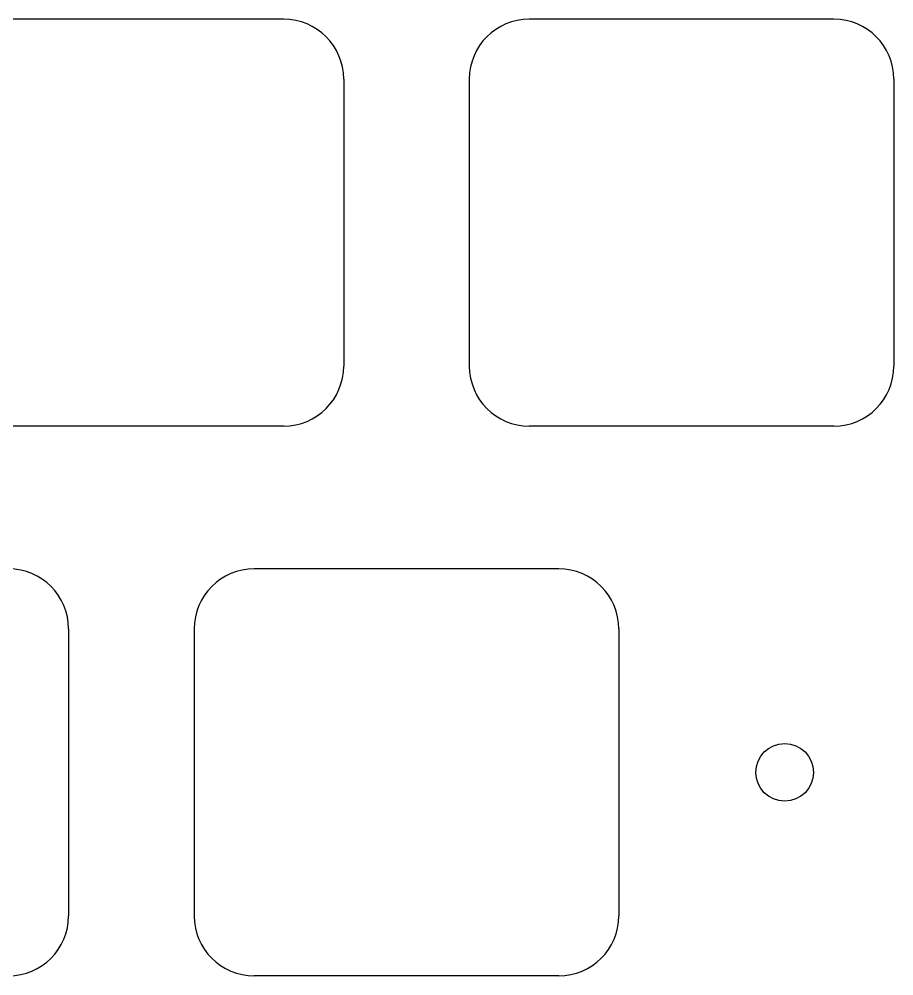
# Model space of a CAD drawing. Header units: millimetres. Extents: x -9 to 276, y -90 to 14.
# Drawn here: x 200.9 to 231.19, y -64.2 to -31.05 of the extents above; entities that cross this region are included whole.
import ezdxf

# ---------------------------------------------------------------- set-up
doc = ezdxf.new("R2010")
doc.units = ezdxf.units.MM
doc.layers.add('BLACK', color=7, linetype='CONTINUOUS')

msp = doc.modelspace()

# ---------------------------------------------------------------- linework, layer by layer
at = {"layer": 'BLACK', "linetype": 'Continuous'}
for p, q in [((210.0654, -31.0541), (199.515399, -31.0541)), ((229.1154, -31.0541), (218.565399, -31.0541)), ((212.1404, -33.1291), (212.1404, -43.0791)), ((216.4904, -33.1291), (216.4904, -43.079101)), ((231.1904, -33.1291), (231.1904, -43.0791)), ((210.0654, -45.1541), (199.5154, -45.1541)), ((229.1154, -45.1541), (218.5654, -45.1541)), ((219.5904, -50.1041), (209.040399, -50.1041)), ((202.61395, -52.17705), (202.61395, -62.12705)), ((206.9654, -52.1791), (206.9654, -62.129101)), ((221.6654, -52.1791), (221.6654, -62.1291)), ((219.5904, -64.2041), (209.0404, -64.2041))]:
    msp.add_line(p, q, dxfattribs=at)
at = {"layer": 'BLACK'}
msp.add_circle((227.410825, -57.15205), 1, dxfattribs=at)
for centre, radius, start, end in [((210.0654, -33.1291), 2.075, 0, 90), ((218.565404, -33.129104), 2.075004, 90.0001381, 179.9998896), ((229.1154, -33.1291), 2.075, 0, 90), ((210.0654, -43.0791), 2.075, 270, 0), ((218.565402, -43.079098), 2.075002, 180.0000828, 269.9999448), ((229.1154, -43.0791), 2.075, 270, 0), ((200.53895, -52.17705), 2.075, 0, 90), ((209.040404, -52.179104), 2.075004, 90.0001381, 179.9998896), ((219.5904, -52.1791), 2.075, 0, 90), ((200.53895, -62.12705), 2.075, 270, 0), ((209.040402, -62.129098), 2.075002, 180.0000828, 269.9999448), ((219.5904, -62.1291), 2.075, 270, 0)]:
    msp.add_arc(centre, radius, start, end, dxfattribs=at)

doc.saveas('drawing.dxf')
